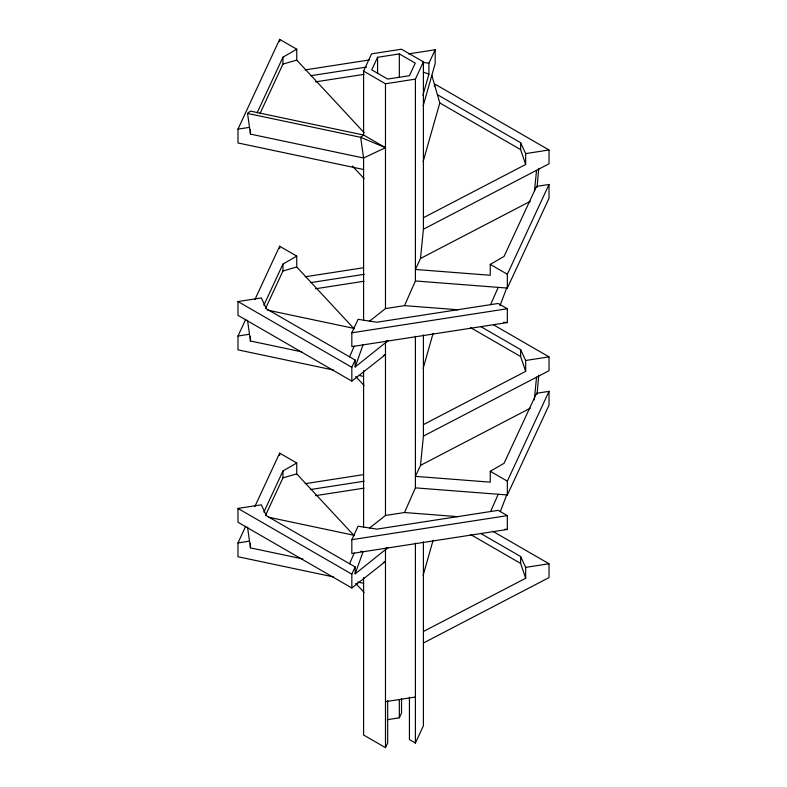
<?xml version="1.0" encoding="UTF-8"?>
<svg xmlns="http://www.w3.org/2000/svg" width="787" height="787" viewBox="0 0 787 787"><rect width="100%" height="100%" fill="white"/><g stroke="black" fill="none" stroke-linecap="round" stroke-linejoin="round"><path stroke-width="1.18" d="M537.068 187.355L538.731 168.359M537.068 394.248L538.731 375.242M369.428 321.253L385.482 308.583L404.518 305.641L415.398 280.969L507.349 288.081L549.021 198.294L549.021 184.463L536.547 186.401L504.044 256.424L490.252 264.383L490.252 275.263L415.398 269.469L420.504 258.48L423.416 229.214L423.416 61.868L401.518 49.217L371.602 53.85L363.584 71.115L363.584 135.03L360.672 137.322L247.541 113.417L250.453 134.105L363.584 158.01L385.482 147.671L363.584 135.03L250.453 111.115L247.541 113.417M369.428 528.136L385.482 515.475L404.518 512.524L415.398 487.861L507.349 494.974L549.021 405.177L549.021 391.355L536.547 393.284L504.044 463.317L490.252 471.275L490.252 482.156L415.398 476.361L420.504 465.373L423.416 436.106L423.416 334.937M534.501 190.788L536.547 170.307M534.284 399.875L536.547 377.199M422.904 95.306L428.915 74.135L428.915 63.255L435.172 49.768L408.443 53.91M423.17 105.861L435.172 63.599L435.172 49.768M423.14 161.591L439.795 102.949L431.827 75.365M423.14 368.483L433.125 333.295M423.14 575.376L433.125 540.187M388.129 340.623L355.173 366.968L363.132 344.598M386.279 340.83L385.482 343.063L385.482 515.475M388.129 547.516L355.173 573.861L363.132 551.49L360.859 551.313M386.279 547.722L385.482 549.956L385.482 747.65L363.584 735.009L363.584 577.54M499.952 305.779L506.917 287.442M500.394 511.52L506.917 494.325M349.595 356.855L354.239 346.132M349.595 563.748L354.239 553.015M490.596 304.638L498.21 287.373M490.596 511.53L498.21 494.266M363.584 169.51L237.979 142.959L237.979 129.137L279.651 39.35L296.748 49.217L296.748 60.097L364.115 132.678M257.142 112.807L282.956 57.185L296.748 49.217M260.005 113.535L282.956 64.081L282.956 57.185M333.678 370.077L237.979 349.851L237.979 336.029L245.692 319.404M254.958 299.453L279.651 246.242L296.748 256.109L296.748 266.99L354.14 328.818M377.573 57.294L371.739 69.856L387.666 79.054L409.427 75.69L415.261 63.127L399.334 53.929L377.573 57.294L377.573 73.27M263.852 305.228L282.956 264.078L296.748 256.109M265.613 308.337L282.956 270.974L282.956 264.078M415.398 280.969L415.398 79.133L423.563 61.553M434.217 86.314L435.172 84.258L549.021 149.983L549.021 163.804L423.416 229.214M333.678 576.969L237.979 556.743L237.979 542.922L245.692 526.296M254.958 506.336L279.651 453.135L296.748 463.002L296.748 473.882L354.14 535.701M263.852 512.121L282.956 470.96L296.748 463.002M265.613 515.229L282.956 477.857L282.956 470.96M351.828 332.793L358.085 319.315L376.924 322.227L498.21 303.467L507.349 308.74L507.349 322.562L351.828 346.624L351.828 332.793L507.349 308.74M351.828 381.105L351.828 367.283L355.173 360.072L266.38 308.809L261.333 297.939L237.979 301.549L237.979 315.371L351.828 381.105L385.482 354.563L383.299 355.596M351.828 539.685L358.085 526.198L376.924 529.12L498.21 510.35L507.349 515.633L507.349 529.454L351.828 553.507L351.828 539.685L507.349 515.633M351.828 587.987L351.828 574.166L355.173 566.965L266.38 515.701L261.333 504.821L237.979 508.441L237.979 522.263L351.828 587.987L385.482 561.446L383.299 562.479M507.349 288.081L507.349 274.26L549.021 184.463M507.349 494.974L507.349 481.142L549.021 391.355M385.482 747.65L387.666 742.938L387.666 700.597M387.243 719.692L399.334 717.823L401.518 713.111L401.518 698.59M409.427 697.233L409.427 739.573L415.398 743.026L423.416 725.752L423.416 541.83M423.416 217.724L525.667 164.473L525.667 153.603L520.62 142.722L437.405 94.676M420.504 258.48L530.369 201.275M423.416 424.616L525.667 371.366L525.667 360.485L520.62 349.615L480.591 326.497M423.416 436.106L549.021 370.697L549.021 356.875L493.695 324.933M420.504 465.373L530.369 408.168M423.416 631.499L525.667 578.258L525.667 567.378L520.62 556.498L480.591 533.389M423.416 642.999L549.021 577.589L549.021 563.767L492.632 531.205M282.956 64.081L296.748 60.097M282.956 270.974L296.748 266.99M282.956 477.857L296.748 473.882M305.169 69.886L369.565 59.92M310.914 75.68L366.535 67.082M315.439 81.878L363.968 74.371M363.584 71.115L385.482 83.766L415.398 79.133M237.979 129.137L249.322 127.386M525.667 153.603L549.021 149.983M305.169 276.778L363.486 267.757M310.914 282.572L364.115 274.338M315.439 288.77L363.968 281.264M237.979 336.029L249.322 334.278M525.667 360.485L549.021 356.875M305.169 483.661L363.486 474.64M310.914 489.465L364.115 481.231M315.439 495.662L363.968 488.156M237.979 542.922L249.322 541.161M525.667 567.378L549.021 563.767M385.482 701.67L415.398 697.046M404.518 305.641L458.113 309.783M503.67 322.276L507.349 322.562M404.518 512.524L458.113 516.675M504.9 529.258L507.349 529.454M423.022 62.35L428.915 63.255M267.354 310.088L353.963 328.386M247.541 320.309L250.453 340.997L301.667 351.819M358.803 375.389L363.584 376.393M268.554 517.226L353.963 535.278M247.541 527.201L250.453 547.89L302.857 558.957M357.603 582.026L363.584 583.285M423.376 72.109L428.915 74.135M385.482 147.671L360.672 137.322L363.584 158.01L363.584 320.594M439.795 102.949L520.62 149.619L525.667 164.473M490.252 264.383L507.349 274.26M470.636 327.648L520.62 356.511L525.667 371.366M237.979 301.549L351.828 367.283M490.252 471.275L507.349 481.142M470.636 534.54L520.62 563.394L525.667 578.258M237.979 508.441L351.828 574.166M352.379 166.008L364.076 178.61M355.714 376.501L364.076 385.502M355.714 583.383L364.076 592.395M520.62 142.722L520.62 149.619M520.62 349.615L520.62 356.511M520.62 556.498L520.62 563.394M415.398 336.334L415.398 487.861M415.398 543.109L415.398 743.026M399.334 53.929L399.334 77.274M399.334 699.673L399.334 717.823M385.482 83.766L385.482 308.583M363.584 370.647L363.584 527.487M355.173 360.072L355.173 366.968M355.173 566.965L355.173 573.861M279.651 39.35L279.651 41.652M279.651 246.242L279.651 248.544M279.651 453.135L279.651 455.437M250.453 129.511L250.453 134.105M250.453 336.393L250.453 340.997M250.453 543.286L250.453 547.89"/></g></svg>
